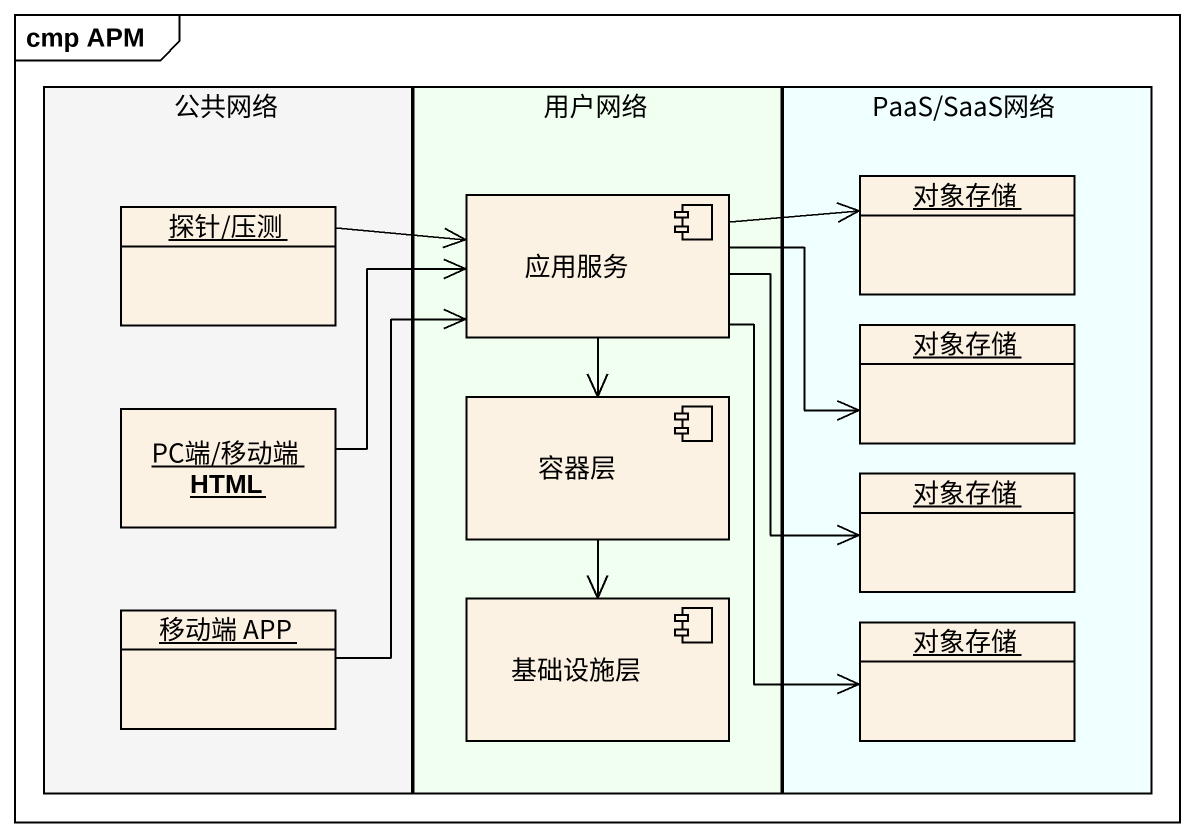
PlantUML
@startuml
mainframe cmp APM
allowmixing
hide circle
hide empty members
rectangle 公共网络 #F5F5F5 {
  object "探针/压测" as 探针_压测
  object "PC端/移动端 HTML" as PC端_移动端_HTML
  object "移动端 APP" as 移动端_APP
}
rectangle 用户网络 #F0FFF0 {
  component 应用服务
  component 容器层
  component 基础设施层
}
rectangle "PaaS/SaaS网络" as PaaS_SaaS网络 #F0FFFF {
  object 对象存储
  object "对象存储" as 对象存储_2
  object "对象存储" as 对象存储_3
  object "对象存储" as 对象存储_4
}
探针_压测 -right-> 应用服务
应用服务 -right-> 对象存储
应用服务 --> 容器层
应用服务 -right-> 对象存储_2
应用服务 --> 对象存储_3
应用服务 --> 对象存储_4
PC端_移动端_HTML -right-> 应用服务
容器层 --> 基础设施层
移动端_APP -up-> 应用服务
@enduml
